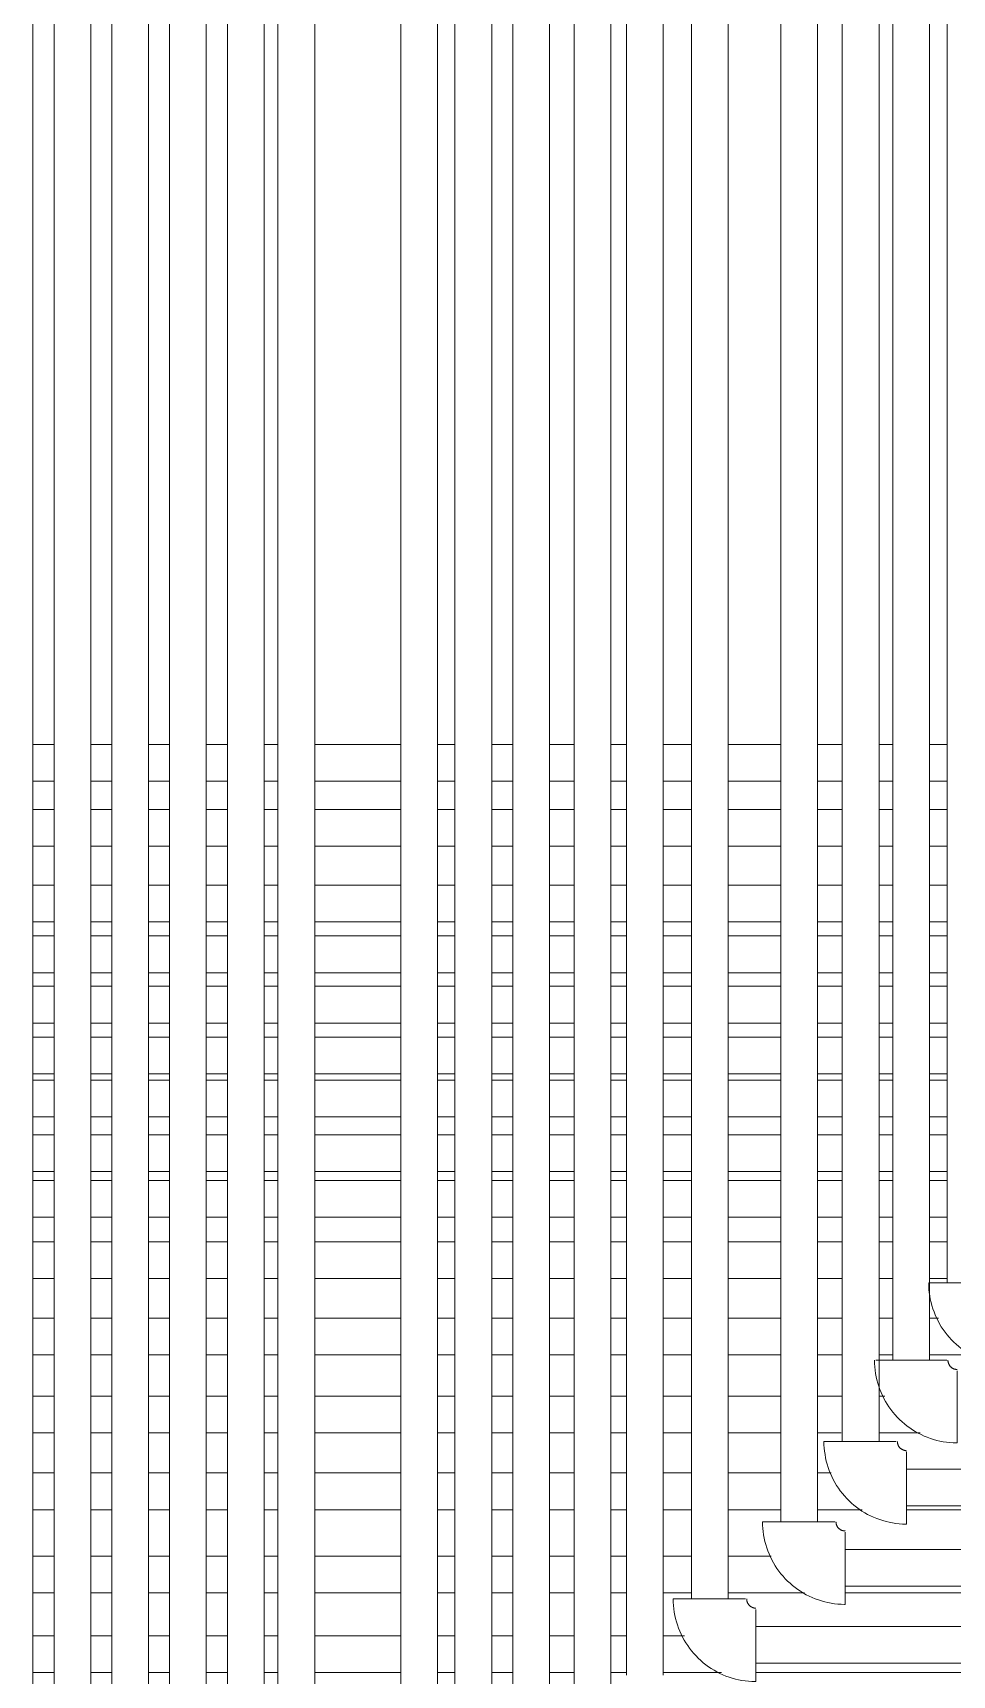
# Model space of a CAD drawing. Header units: millimetres. Extents: x 61345 to 69644, y 9491 to 29385.
# Drawn here: x 65798.4 to 65830.2, y 26790.9 to 26847.8 of the extents above; entities that cross this region are included whole.
import ezdxf

# ---------------------------------------------------------------- set-up
doc = ezdxf.new("R2010")
doc.units = ezdxf.units.MM
doc.layers.add('P-PIPE', color=30, linetype='Continuous', lineweight=18)

# ---------------------------------------------------------------- blocks, each defined once
blk = doc.blocks.new('Coude - Générique - Standard-V54-CVC TERASSE')
at = {"layer": 'P-PIPE'}
for p, q in [((-16234.77, 14122.32), (-16235.2, 14122.32)), ((-16210.21, 14122.32), (-16211.48, 14122.32)), ((-16206.58, 14093.7), (-16206.58, 14094.13))]:
    blk.add_line(p, q, dxfattribs=at)
for points in [[(-16235.2, 14122.32, 0), (-16235.18, 14121.17, 0), (-16235.11, 14120.03, 0), (-16234.99, 14118.89, 0), (-16234.83, 14117.76, 0), (-16234.63, 14116.63, 0), (-16234.38, 14115.51, 0), (-16234.08, 14114.41, 0), (-16233.75, 14113.31, 0), (-16233.36, 14112.24, 0), (-16232.94, 14111.17, 0), (-16232.47, 14110.13, 0), (-16231.96, 14109.1, 0), (-16231.42, 14108.1, 0), (-16230.83, 14107.12, 0), (-16230.2, 14106.16, 0), (-16229.53, 14105.23, 0), (-16228.83, 14104.32, 0), (-16228.1, 14103.45, 0), (-16227.32, 14102.6, 0), (-16226.52, 14101.79, 0), (-16225.68, 14101.01, 0), (-16224.81, 14100.26, 0), (-16223.92, 14099.55, 0), (-16222.99, 14098.87, 0), (-16222.04, 14098.24, 0), (-16221.07, 14097.64, 0), (-16220.07, 14097.08, 0), (-16219.05, 14096.56, 0), (-16218.01, 14096.08, 0), (-16216.95, 14095.64, 0), (-16215.88, 14095.25, 0), (-16214.79, 14094.9, 0), (-16213.68, 14094.59, 0), (-16212.57, 14094.33, 0), (-16211.44, 14094.12, 0), (-16210.31, 14093.94, 0), (-16209.18, 14093.82, 0), (-16208.03, 14093.74, 0), (-16206.89, 14093.7, 0), (-16206.58, 14093.7, 0)], [(-16235.2, 14122.32, 0), (-16234.77, 14122.32, 0), (-16233.5, 14122.32, 0), (-16231.48, 14122.32, 0), (-16228.84, 14122.32, 0), (-16225.78, 14122.32, 0), (-16222.49, 14122.32, 0), (-16219.2, 14122.32, 0), (-16216.13, 14122.32, 0), (-16213.5, 14122.32, 0), (-16211.48, 14122.32, 0), (-16210.21, 14122.32, 0)], [(-16206.58, 14119.12, 0), (-16206.71, 14119.12, 0), (-16206.84, 14119.13, 0), (-16206.96, 14119.14, 0), (-16207.09, 14119.16, 0), (-16207.22, 14119.18, 0), (-16207.34, 14119.21, 0), (-16207.46, 14119.24, 0), (-16207.59, 14119.28, 0), (-16207.71, 14119.32, 0), (-16207.83, 14119.37, 0), (-16207.94, 14119.42, 0), (-16208.06, 14119.48, 0), (-16208.17, 14119.54, 0), (-16208.28, 14119.61, 0), (-16208.39, 14119.68, 0), (-16208.49, 14119.75, 0), (-16208.59, 14119.83, 0), (-16208.69, 14119.91, 0), (-16208.79, 14120, 0), (-16208.88, 14120.09, 0), (-16208.96, 14120.18, 0), (-16209.05, 14120.28, 0), (-16209.13, 14120.38, 0), (-16209.2, 14120.48, 0), (-16209.27, 14120.59, 0), (-16209.34, 14120.7, 0), (-16209.4, 14120.81, 0), (-16209.46, 14120.92, 0), (-16209.51, 14121.04, 0), (-16209.56, 14121.16, 0), (-16209.61, 14121.28, 0), (-16209.65, 14121.4, 0), (-16209.68, 14121.52, 0), (-16209.71, 14121.65, 0), (-16209.73, 14121.77, 0), (-16209.75, 14121.9, 0), (-16209.77, 14122.03, 0), (-16209.78, 14122.15, 0), (-16209.78, 14122.28, 0), (-16209.78, 14122.32, 0)], [(-16206.58, 14118.68, 0), (-16206.58, 14117.41, 0), (-16206.58, 14115.39, 0), (-16206.58, 14112.76, 0), (-16206.58, 14109.7, 0), (-16206.58, 14106.41, 0), (-16206.58, 14103.12, 0), (-16206.58, 14100.05, 0), (-16206.58, 14097.42, 0), (-16206.58, 14095.4, 0), (-16206.58, 14094.13, 0), (-16206.58, 14093.7, 0)]]:
    blk.add_polyline3d(points, dxfattribs=at)
blk = doc.blocks.new('Coude - Générique - Standard-V59-CVC TERASSE')
at = {"layer": 'P-PIPE'}
for p, q in [((-16203.86, 14149.04), (-16204.3, 14149.04)), ((-16179.31, 14149.04), (-16180.58, 14149.04)), ((-16175.68, 14120.42), (-16175.68, 14120.86))]:
    blk.add_line(p, q, dxfattribs=at)
for points in [[(-16204.3, 14149.04, 0), (-16204.28, 14147.9, 0), (-16204.21, 14146.76, 0), (-16204.09, 14145.62, 0), (-16203.93, 14144.48, 0), (-16203.73, 14143.36, 0), (-16203.48, 14142.24, 0), (-16203.18, 14141.13, 0), (-16202.85, 14140.04, 0), (-16202.46, 14138.96, 0), (-16202.04, 14137.9, 0), (-16201.57, 14136.85, 0), (-16201.06, 14135.83, 0), (-16200.52, 14134.82, 0), (-16199.93, 14133.84, 0), (-16199.3, 14132.88, 0), (-16198.63, 14131.95, 0), (-16197.93, 14131.05, 0), (-16197.2, 14130.17, 0), (-16196.42, 14129.33, 0), (-16195.62, 14128.51, 0), (-16194.78, 14127.73, 0), (-16193.91, 14126.99, 0), (-16193.02, 14126.27, 0), (-16192.09, 14125.6, 0), (-16191.14, 14124.96, 0), (-16190.17, 14124.36, 0), (-16189.17, 14123.8, 0), (-16188.15, 14123.28, 0), (-16187.11, 14122.81, 0), (-16186.05, 14122.37, 0), (-16184.98, 14121.98, 0), (-16183.89, 14121.63, 0), (-16182.78, 14121.32, 0), (-16181.67, 14121.06, 0), (-16180.54, 14120.84, 0), (-16179.41, 14120.67, 0), (-16178.27, 14120.54, 0), (-16177.13, 14120.46, 0), (-16175.99, 14120.43, 0), (-16175.68, 14120.42, 0)], [(-16204.3, 14149.04, 0), (-16203.86, 14149.04, 0), (-16202.6, 14149.04, 0), (-16200.58, 14149.04, 0), (-16197.94, 14149.04, 0), (-16194.88, 14149.04, 0), (-16191.59, 14149.04, 0), (-16188.3, 14149.04, 0), (-16185.23, 14149.04, 0), (-16182.6, 14149.04, 0), (-16180.58, 14149.04, 0), (-16179.31, 14149.04, 0)], [(-16175.68, 14145.84, 0), (-16175.81, 14145.85, 0), (-16175.94, 14145.85, 0), (-16176.06, 14145.87, 0), (-16176.19, 14145.88, 0), (-16176.32, 14145.91, 0), (-16176.44, 14145.93, 0), (-16176.56, 14145.97, 0), (-16176.69, 14146.01, 0), (-16176.81, 14146.05, 0), (-16176.93, 14146.1, 0), (-16177.04, 14146.15, 0), (-16177.16, 14146.2, 0), (-16177.27, 14146.27, 0), (-16177.38, 14146.33, 0), (-16177.49, 14146.4, 0), (-16177.59, 14146.48, 0), (-16177.69, 14146.55, 0), (-16177.79, 14146.64, 0), (-16177.88, 14146.72, 0), (-16177.98, 14146.81, 0), (-16178.06, 14146.91, 0), (-16178.15, 14147, 0), (-16178.23, 14147.1, 0), (-16178.3, 14147.21, 0), (-16178.37, 14147.31, 0), (-16178.44, 14147.42, 0), (-16178.5, 14147.53, 0), (-16178.56, 14147.65, 0), (-16178.61, 14147.76, 0), (-16178.66, 14147.88, 0), (-16178.71, 14148, 0), (-16178.75, 14148.13, 0), (-16178.78, 14148.25, 0), (-16178.81, 14148.37, 0), (-16178.83, 14148.5, 0), (-16178.85, 14148.63, 0), (-16178.87, 14148.75, 0), (-16178.88, 14148.88, 0), (-16178.88, 14149.01, 0), (-16178.88, 14149.04, 0)], [(-16175.68, 14145.41, 0), (-16175.68, 14144.14, 0), (-16175.68, 14142.12, 0), (-16175.68, 14139.49, 0), (-16175.68, 14136.42, 0), (-16175.68, 14133.13, 0), (-16175.68, 14129.84, 0), (-16175.68, 14126.78, 0), (-16175.68, 14124.15, 0), (-16175.68, 14122.13, 0), (-16175.68, 14120.86, 0), (-16175.68, 14120.42, 0)]]:
    blk.add_polyline3d(points, dxfattribs=at)
blk = doc.blocks.new('Coude - Générique - Standard-V61-CVC TERASSE')
at = {"layer": 'P-PIPE'}
for p, q in [((-16182.61, 14176.85), (-16183.05, 14176.85)), ((-16158.06, 14176.85), (-16159.33, 14176.85)), ((-16154.43, 14148.23), (-16154.43, 14148.67))]:
    blk.add_line(p, q, dxfattribs=at)
for points in [[(-16183.05, 14176.85, 0), (-16183.03, 14175.71, 0), (-16182.96, 14174.57, 0), (-16182.84, 14173.43, 0), (-16182.68, 14172.29, 0), (-16182.48, 14171.17, 0), (-16182.23, 14170.05, 0), (-16181.93, 14168.94, 0), (-16181.6, 14167.85, 0), (-16181.21, 14166.77, 0), (-16180.79, 14165.71, 0), (-16180.32, 14164.66, 0), (-16179.81, 14163.64, 0), (-16179.27, 14162.63, 0), (-16178.68, 14161.65, 0), (-16178.05, 14160.69, 0), (-16177.38, 14159.76, 0), (-16176.68, 14158.86, 0), (-16175.95, 14157.98, 0), (-16175.17, 14157.14, 0), (-16174.37, 14156.32, 0), (-16173.53, 14155.54, 0), (-16172.66, 14154.8, 0), (-16171.77, 14154.08, 0), (-16170.84, 14153.41, 0), (-16169.89, 14152.77, 0), (-16168.92, 14152.17, 0), (-16167.92, 14151.61, 0), (-16166.9, 14151.09, 0), (-16165.86, 14150.62, 0), (-16164.8, 14150.18, 0), (-16163.73, 14149.79, 0), (-16162.64, 14149.44, 0), (-16161.53, 14149.13, 0), (-16160.42, 14148.87, 0), (-16159.29, 14148.65, 0), (-16158.16, 14148.48, 0), (-16157.02, 14148.35, 0), (-16155.88, 14148.27, 0), (-16154.74, 14148.24, 0), (-16154.43, 14148.23, 0)], [(-16183.05, 14176.85, 0), (-16182.61, 14176.85, 0), (-16181.35, 14176.85, 0), (-16179.33, 14176.85, 0), (-16176.69, 14176.85, 0), (-16173.63, 14176.85, 0), (-16170.34, 14176.85, 0), (-16167.05, 14176.85, 0), (-16163.98, 14176.85, 0), (-16161.35, 14176.85, 0), (-16159.33, 14176.85, 0), (-16158.06, 14176.85, 0)], [(-16154.43, 14173.65, 0), (-16154.56, 14173.66, 0), (-16154.69, 14173.66, 0), (-16154.81, 14173.68, 0), (-16154.94, 14173.69, 0), (-16155.07, 14173.72, 0), (-16155.19, 14173.74, 0), (-16155.31, 14173.78, 0), (-16155.44, 14173.82, 0), (-16155.56, 14173.86, 0), (-16155.68, 14173.91, 0), (-16155.79, 14173.96, 0), (-16155.91, 14174.01, 0), (-16156.02, 14174.08, 0), (-16156.13, 14174.14, 0), (-16156.24, 14174.21, 0), (-16156.34, 14174.29, 0), (-16156.44, 14174.36, 0), (-16156.54, 14174.45, 0), (-16156.63, 14174.53, 0), (-16156.73, 14174.62, 0), (-16156.81, 14174.72, 0), (-16156.9, 14174.81, 0), (-16156.98, 14174.91, 0), (-16157.05, 14175.02, 0), (-16157.12, 14175.12, 0), (-16157.19, 14175.23, 0), (-16157.25, 14175.34, 0), (-16157.31, 14175.46, 0), (-16157.36, 14175.57, 0), (-16157.41, 14175.69, 0), (-16157.46, 14175.81, 0), (-16157.5, 14175.94, 0), (-16157.53, 14176.06, 0), (-16157.56, 14176.18, 0), (-16157.58, 14176.31, 0), (-16157.6, 14176.44, 0), (-16157.62, 14176.56, 0), (-16157.63, 14176.69, 0), (-16157.63, 14176.82, 0), (-16157.63, 14176.85, 0)], [(-16154.43, 14173.22, 0), (-16154.43, 14171.95, 0), (-16154.43, 14169.93, 0), (-16154.43, 14167.3, 0), (-16154.43, 14164.23, 0), (-16154.43, 14160.94, 0), (-16154.43, 14157.65, 0), (-16154.43, 14154.59, 0), (-16154.43, 14151.96, 0), (-16154.43, 14149.94, 0), (-16154.43, 14148.67, 0), (-16154.43, 14148.23, 0)]]:
    blk.add_polyline3d(points, dxfattribs=at)
blk = doc.blocks.new('Coude - Générique - Standard-V63-CVC TERASSE')
at = {"layer": 'P-PIPE'}
for p, q in [((-16140.56, 14204.95), (-16141.83, 14204.95)), ((-16136.93, 14176.34), (-16136.93, 14176.77))]:
    blk.add_line(p, q, dxfattribs=at)
for points in [[(-16165.55, 14204.95, 0), (-16165.53, 14203.81, 0), (-16165.46, 14202.67, 0), (-16165.34, 14201.53, 0), (-16165.18, 14200.39, 0), (-16164.98, 14199.27, 0), (-16164.73, 14198.15, 0), (-16164.43, 14197.05, 0), (-16164.1, 14195.95, 0), (-16163.71, 14194.87, 0), (-16163.29, 14193.81, 0), (-16162.82, 14192.76, 0), (-16162.31, 14191.74, 0), (-16161.77, 14190.73, 0), (-16161.18, 14189.75, 0), (-16160.55, 14188.8, 0), (-16159.88, 14187.86, 0), (-16159.18, 14186.96, 0), (-16158.45, 14186.08, 0), (-16157.67, 14185.24, 0), (-16156.87, 14184.42, 0), (-16156.03, 14183.64, 0), (-16155.16, 14182.9, 0), (-16154.27, 14182.19, 0), (-16153.34, 14181.51, 0), (-16152.39, 14180.87, 0), (-16151.42, 14180.27, 0), (-16150.42, 14179.71, 0), (-16149.4, 14179.2, 0), (-16148.36, 14178.72, 0), (-16147.3, 14178.28, 0), (-16146.22, 14177.89, 0), (-16145.14, 14177.54, 0), (-16144.03, 14177.23, 0), (-16142.92, 14176.97, 0), (-16141.79, 14176.75, 0), (-16140.66, 14176.58, 0), (-16139.52, 14176.45, 0), (-16138.38, 14176.37, 0), (-16137.24, 14176.34, 0), (-16136.93, 14176.34, 0)], [(-16165.11, 14204.95, 0), (-16163.85, 14204.95, 0), (-16161.83, 14204.95, 0), (-16159.19, 14204.95, 0), (-16156.13, 14204.95, 0), (-16152.84, 14204.95, 0), (-16149.55, 14204.95, 0), (-16146.48, 14204.95, 0), (-16143.85, 14204.95, 0), (-16141.83, 14204.95, 0), (-16140.56, 14204.95, 0)], [(-16136.93, 14201.75, 0), (-16137.06, 14201.76, 0), (-16137.19, 14201.76, 0), (-16137.31, 14201.78, 0), (-16137.44, 14201.8, 0), (-16137.57, 14201.82, 0), (-16137.69, 14201.85, 0), (-16137.81, 14201.88, 0), (-16137.94, 14201.92, 0), (-16138.06, 14201.96, 0), (-16138.18, 14202.01, 0), (-16138.29, 14202.06, 0), (-16138.41, 14202.12, 0), (-16138.52, 14202.18, 0), (-16138.63, 14202.24, 0), (-16138.74, 14202.31, 0), (-16138.84, 14202.39, 0), (-16138.94, 14202.47, 0), (-16139.04, 14202.55, 0), (-16139.13, 14202.63, 0), (-16139.23, 14202.72, 0), (-16139.31, 14202.82, 0), (-16139.4, 14202.92, 0), (-16139.48, 14203.02, 0), (-16139.55, 14203.12, 0), (-16139.62, 14203.23, 0), (-16139.69, 14203.33, 0), (-16139.75, 14203.45, 0), (-16139.81, 14203.56, 0), (-16139.86, 14203.68, 0), (-16139.91, 14203.79, 0), (-16139.96, 14203.91, 0), (-16140, 14204.04, 0), (-16140.03, 14204.16, 0), (-16140.06, 14204.28, 0), (-16140.08, 14204.41, 0), (-16140.1, 14204.54, 0), (-16140.12, 14204.66, 0), (-16140.13, 14204.79, 0), (-16140.13, 14204.92, 0), (-16140.13, 14204.95, 0)], [(-16136.93, 14201.32, 0), (-16136.93, 14200.05, 0), (-16136.93, 14198.03, 0), (-16136.93, 14195.4, 0), (-16136.93, 14192.33, 0), (-16136.93, 14189.05, 0), (-16136.93, 14185.76, 0), (-16136.93, 14182.69, 0), (-16136.93, 14180.06, 0), (-16136.93, 14178.04, 0), (-16136.93, 14176.77, 0), (-16136.93, 14176.34, 0)]]:
    blk.add_polyline3d(points, dxfattribs=at)
blk = doc.blocks.new('Coude - Générique - Standard-V65-CVC TERASSE')
at = {"layer": 'P-PIPE'}
for p, q in [((-16121.81, 14231.8), (-16123.08, 14231.8)), ((-16118.18, 14203.18), (-16118.18, 14203.61))]:
    blk.add_line(p, q, dxfattribs=at)
for points in [[(-16146.8, 14231.8, 0), (-16146.78, 14230.65, 0), (-16146.71, 14229.51, 0), (-16146.59, 14228.37, 0), (-16146.43, 14227.24, 0), (-16146.23, 14226.11, 0), (-16145.98, 14224.99, 0), (-16145.68, 14223.89, 0), (-16145.35, 14222.79, 0), (-16144.96, 14221.71, 0), (-16144.54, 14220.65, 0), (-16144.07, 14219.61, 0), (-16143.56, 14218.58, 0), (-16143.02, 14217.58, 0), (-16142.43, 14216.59, 0), (-16141.8, 14215.64, 0), (-16141.13, 14214.71, 0), (-16140.43, 14213.8, 0), (-16139.7, 14212.93, 0), (-16138.92, 14212.08, 0), (-16138.12, 14211.27, 0), (-16137.28, 14210.49, 0), (-16136.41, 14209.74, 0), (-16135.52, 14209.03, 0), (-16134.59, 14208.35, 0), (-16133.64, 14207.71, 0), (-16132.67, 14207.12, 0), (-16131.67, 14206.56, 0), (-16130.65, 14206.04, 0), (-16129.61, 14205.56, 0), (-16128.55, 14205.12, 0), (-16127.47, 14204.73, 0), (-16126.39, 14204.38, 0), (-16125.28, 14204.07, 0), (-16124.17, 14203.81, 0), (-16123.04, 14203.59, 0), (-16121.91, 14203.42, 0), (-16120.77, 14203.3, 0), (-16119.63, 14203.21, 0), (-16118.49, 14203.18, 0), (-16118.18, 14203.18, 0)], [(-16146.8, 14231.8, 0), (-16146.36, 14231.8, 0), (-16145.1, 14231.8, 0), (-16143.08, 14231.8, 0), (-16140.44, 14231.8, 0), (-16137.38, 14231.8, 0), (-16134.09, 14231.8, 0), (-16130.8, 14231.8, 0), (-16127.73, 14231.8, 0), (-16125.1, 14231.8, 0), (-16123.08, 14231.8, 0), (-16121.81, 14231.8, 0)], [(-16118.18, 14228.6, 0), (-16118.31, 14228.6, 0), (-16118.44, 14228.61, 0), (-16118.56, 14228.62, 0), (-16118.69, 14228.64, 0), (-16118.82, 14228.66, 0), (-16118.94, 14228.69, 0), (-16119.06, 14228.72, 0), (-16119.19, 14228.76, 0), (-16119.31, 14228.8, 0), (-16119.43, 14228.85, 0), (-16119.54, 14228.9, 0), (-16119.66, 14228.96, 0), (-16119.77, 14229.02, 0), (-16119.88, 14229.08, 0), (-16119.99, 14229.15, 0), (-16120.09, 14229.23, 0), (-16120.19, 14229.31, 0), (-16120.29, 14229.39, 0), (-16120.38, 14229.48, 0), (-16120.48, 14229.57, 0), (-16120.56, 14229.66, 0), (-16120.65, 14229.76, 0), (-16120.73, 14229.86, 0), (-16120.8, 14229.96, 0), (-16120.87, 14230.07, 0), (-16120.94, 14230.18, 0), (-16121, 14230.29, 0), (-16121.06, 14230.4, 0), (-16121.11, 14230.52, 0), (-16121.16, 14230.64, 0), (-16121.21, 14230.76, 0), (-16121.25, 14230.88, 0), (-16121.28, 14231, 0), (-16121.31, 14231.13, 0), (-16121.33, 14231.25, 0), (-16121.35, 14231.38, 0), (-16121.37, 14231.51, 0), (-16121.38, 14231.63, 0), (-16121.38, 14231.76, 0), (-16121.38, 14231.8, 0)], [(-16118.18, 14228.16, 0), (-16118.18, 14226.89, 0), (-16118.18, 14224.87, 0), (-16118.18, 14222.24, 0), (-16118.18, 14219.18, 0), (-16118.18, 14215.89, 0), (-16118.18, 14212.6, 0), (-16118.18, 14209.53, 0), (-16118.18, 14206.9, 0), (-16118.18, 14204.88, 0), (-16118.18, 14203.61, 0), (-16118.18, 14203.18, 0)]]:
    blk.add_polyline3d(points, dxfattribs=at)

msp = doc.modelspace()

# ---------------------------------------------------------------- linework, layer by layer
at = {"layer": 'P-PIPE'}
for p, q in [((65829.987, 27243.033), (65829.987, 26804.49)), ((65828.112, 27240.908), (65828.112, 26801.806)), ((65829.382, 26801.806), (65829.382, 27240.908)), ((65826.362, 27239.033), (65826.362, 26798.996)), ((65827.632, 26798.996), (65827.632, 27239.033)), ((65824.237, 27237.033), (65824.237, 26796.215)), ((65825.507, 26796.215), (65825.507, 27237.033)), ((65821.147, 27231.561), (65821.147, 26793.543)), ((65822.417, 26793.543), (65822.417, 27231.561)), ((65818.897, 27229.936), (65818.897, 26790.905)), ((65820.167, 26790.905), (65820.167, 27229.936)), ((65817.083, 27227.686), (65817.083, 26788.202)), ((65818.353, 26788.202), (65818.353, 27227.686)), ((65814.958, 27225.936), (65814.958, 26785.82)), ((65816.228, 26785.82), (65816.228, 27225.936)), ((65812.958, 27223.686), (65812.958, 26783.11)), ((65814.228, 26783.11), (65814.228, 27223.686)), ((65811.083, 27220.686), (65811.083, 26780.368)), ((65812.353, 26780.368), (65812.353, 27220.686)), ((65805.083, 27215.843), (65805.083, 26775.024)), ((65806.353, 26775.024), (65806.353, 27215.843)), ((65803.083, 27214.178), (65803.083, 26772.36)), ((65804.353, 26772.36), (65804.353, 27214.178)), ((65801.083, 27212.553), (65801.083, 26769.735)), ((65802.353, 26769.735), (65802.353, 27212.553)), ((65799.083, 27211.041), (65799.083, 26766.98)), ((65800.353, 26766.98), (65800.353, 27211.041)), ((65798.353, 26764.012), (65798.353, 27209.33)), ((65799.086, 26823.129), (65798.35, 26823.129)), ((65801.086, 26823.129), (65800.351, 26823.129)), ((65803.086, 26823.129), (65802.351, 26823.129)), ((65805.086, 26823.129), (65804.351, 26823.129)), ((65806.836, 26823.129), (65806.351, 26823.129)), ((65811.085, 26823.129), (65808.101, 26823.129)), ((65812.96, 26823.129), (65812.351, 26823.129)), ((65814.96, 26823.129), (65814.226, 26823.129)), ((65817.085, 26823.129), (65816.226, 26823.129)), ((65818.899, 26823.129), (65818.352, 26823.129)), ((65821.149, 26823.129), (65820.166, 26823.129)), ((65824.237, 26823.129), (65822.416, 26823.129)), ((65826.362, 26823.129), (65825.507, 26823.129)), ((65828.112, 26823.129), (65827.632, 26823.129)), ((65829.987, 26823.129), (65829.382, 26823.129)), ((65798.351, 26821.859), (65799.086, 26821.859)), ((65800.351, 26821.859), (65801.086, 26821.859)), ((65802.351, 26821.859), (65803.086, 26821.859)), ((65804.351, 26821.859), (65805.086, 26821.859)), ((65806.351, 26821.859), (65806.835, 26821.859)), ((65808.101, 26821.859), (65811.085, 26821.859)), ((65812.351, 26821.859), (65812.96, 26821.859)), ((65814.226, 26821.859), (65814.96, 26821.859)), ((65816.227, 26821.859), (65817.085, 26821.859)), ((65818.352, 26821.859), (65818.899, 26821.859)), ((65820.166, 26821.859), (65821.149, 26821.859)), ((65822.416, 26821.859), (65824.237, 26821.859)), ((65825.507, 26821.859), (65826.362, 26821.859)), ((65827.632, 26821.859), (65828.112, 26821.859)), ((65829.382, 26821.859), (65829.987, 26821.859)), ((65799.086, 26820.871), (65798.351, 26820.871)), ((65801.086, 26820.871), (65800.351, 26820.871)), ((65803.086, 26820.871), (65802.351, 26820.871)), ((65805.086, 26820.871), (65804.351, 26820.871)), ((65806.835, 26820.871), (65806.351, 26820.871)), ((65811.085, 26820.871), (65808.101, 26820.871)), ((65812.96, 26820.871), (65812.351, 26820.871)), ((65814.96, 26820.871), (65814.226, 26820.871)), ((65817.085, 26820.871), (65816.227, 26820.871)), ((65818.899, 26820.871), (65818.352, 26820.871)), ((65821.149, 26820.871), (65820.166, 26820.871)), ((65824.237, 26820.871), (65822.416, 26820.871)), ((65826.362, 26820.871), (65825.507, 26820.871)), ((65828.112, 26820.871), (65827.632, 26820.871)), ((65829.987, 26820.871), (65829.382, 26820.871)), ((65798.351, 26819.601), (65799.086, 26819.601)), ((65800.351, 26819.601), (65801.086, 26819.601)), ((65802.351, 26819.601), (65803.086, 26819.601)), ((65804.351, 26819.601), (65805.086, 26819.601)), ((65806.351, 26819.601), (65806.835, 26819.601)), ((65808.101, 26819.601), (65811.085, 26819.601)), ((65812.351, 26819.601), (65812.96, 26819.601)), ((65814.227, 26819.601), (65814.96, 26819.601)), ((65816.227, 26819.601), (65817.085, 26819.601)), ((65818.352, 26819.601), (65818.899, 26819.601)), ((65820.166, 26819.601), (65821.148, 26819.601)), ((65822.416, 26819.601), (65824.237, 26819.601)), ((65825.507, 26819.601), (65826.362, 26819.601)), ((65827.632, 26819.601), (65828.112, 26819.601)), ((65829.382, 26819.601), (65829.987, 26819.601)), ((65799.086, 26818.254), (65798.351, 26818.254)), ((65801.086, 26818.254), (65800.351, 26818.254)), ((65803.086, 26818.254), (65802.351, 26818.254)), ((65805.085, 26818.254), (65804.351, 26818.254)), ((65806.835, 26818.254), (65806.351, 26818.254)), ((65811.085, 26818.254), (65808.101, 26818.254)), ((65812.96, 26818.254), (65812.351, 26818.254)), ((65814.96, 26818.254), (65814.227, 26818.254)), ((65817.085, 26818.254), (65816.227, 26818.254)), ((65818.899, 26818.254), (65818.352, 26818.254)), ((65821.148, 26818.254), (65820.166, 26818.254)), ((65824.237, 26818.254), (65822.416, 26818.254)), ((65826.362, 26818.254), (65825.507, 26818.254)), ((65828.112, 26818.254), (65827.632, 26818.254)), ((65829.987, 26818.254), (65829.382, 26818.254)), ((65798.351, 26816.984), (65799.086, 26816.984)), ((65800.351, 26816.984), (65801.086, 26816.984)), ((65802.351, 26816.984), (65803.086, 26816.984)), ((65804.351, 26816.984), (65805.085, 26816.984)), ((65806.351, 26816.984), (65806.835, 26816.984)), ((65808.101, 26816.984), (65811.085, 26816.984)), ((65812.352, 26816.984), (65812.96, 26816.984)), ((65814.227, 26816.984), (65814.96, 26816.984)), ((65816.227, 26816.984), (65817.085, 26816.984)), ((65818.352, 26816.984), (65818.898, 26816.984)), ((65820.166, 26816.984), (65821.148, 26816.984)), ((65822.416, 26816.984), (65824.237, 26816.984)), ((65825.507, 26816.984), (65826.362, 26816.984)), ((65827.632, 26816.984), (65828.112, 26816.984)), ((65829.382, 26816.984), (65829.987, 26816.984)), ((65799.086, 26816.496), (65798.351, 26816.496)), ((65801.086, 26816.496), (65800.351, 26816.496)), ((65803.085, 26816.496), (65802.351, 26816.496)), ((65805.085, 26816.496), (65804.351, 26816.496)), ((65806.835, 26816.496), (65806.351, 26816.496)), ((65811.085, 26816.496), (65808.101, 26816.496)), ((65812.96, 26816.496), (65812.352, 26816.496)), ((65814.96, 26816.496), (65814.227, 26816.496)), ((65817.085, 26816.496), (65816.227, 26816.496)), ((65818.898, 26816.496), (65818.352, 26816.496)), ((65821.148, 26816.496), (65820.166, 26816.496)), ((65824.237, 26816.496), (65822.416, 26816.496)), ((65826.362, 26816.496), (65825.507, 26816.496)), ((65828.112, 26816.496), (65827.632, 26816.496)), ((65829.987, 26816.496), (65829.382, 26816.496)), ((65798.351, 26815.226), (65799.086, 26815.226)), ((65800.351, 26815.226), (65801.086, 26815.226)), ((65802.351, 26815.226), (65803.085, 26815.226)), ((65804.351, 26815.226), (65805.085, 26815.226)), ((65806.351, 26815.226), (65806.835, 26815.226)), ((65808.101, 26815.226), (65811.085, 26815.226)), ((65812.352, 26815.226), (65812.96, 26815.226)), ((65814.227, 26815.226), (65814.96, 26815.226)), ((65816.227, 26815.226), (65817.085, 26815.226)), ((65818.352, 26815.226), (65818.898, 26815.226)), ((65820.166, 26815.226), (65821.148, 26815.226)), ((65822.416, 26815.226), (65824.237, 26815.226)), ((65825.507, 26815.226), (65826.362, 26815.226)), ((65827.632, 26815.226), (65828.112, 26815.226)), ((65829.382, 26815.226), (65829.987, 26815.226)), ((65799.086, 26814.753), (65798.351, 26814.753)), ((65801.086, 26814.753), (65800.351, 26814.753)), ((65803.085, 26814.753), (65802.351, 26814.753)), ((65805.085, 26814.753), (65804.351, 26814.753)), ((65806.835, 26814.753), (65806.351, 26814.753)), ((65811.085, 26814.753), (65808.101, 26814.753)), ((65812.96, 26814.753), (65812.352, 26814.753)), ((65814.96, 26814.753), (65814.227, 26814.753)), ((65817.085, 26814.753), (65816.227, 26814.753)), ((65818.898, 26814.753), (65818.352, 26814.753)), ((65821.148, 26814.753), (65820.166, 26814.753)), ((65824.237, 26814.753), (65822.416, 26814.753)), ((65826.362, 26814.753), (65825.507, 26814.753)), ((65828.112, 26814.753), (65827.632, 26814.753)), ((65829.987, 26814.753), (65829.382, 26814.753)), ((65798.351, 26813.483), (65799.086, 26813.483)), ((65800.351, 26813.483), (65801.085, 26813.483)), ((65802.351, 26813.483), (65803.085, 26813.483)), ((65804.351, 26813.483), (65805.085, 26813.483)), ((65806.351, 26813.483), (65806.835, 26813.483)), ((65808.102, 26813.483), (65811.085, 26813.483)), ((65812.352, 26813.483), (65812.96, 26813.483)), ((65814.227, 26813.483), (65814.96, 26813.483)), ((65816.227, 26813.483), (65817.085, 26813.483)), ((65818.352, 26813.483), (65818.898, 26813.483)), ((65820.166, 26813.483), (65821.148, 26813.483)), ((65822.416, 26813.483), (65824.237, 26813.483)), ((65825.507, 26813.483), (65826.362, 26813.483)), ((65827.632, 26813.483), (65828.112, 26813.483)), ((65829.382, 26813.483), (65829.987, 26813.483)), ((65799.086, 26812.996), (65798.351, 26812.996)), ((65801.085, 26812.996), (65800.351, 26812.996)), ((65803.085, 26812.996), (65802.351, 26812.996)), ((65805.085, 26812.996), (65804.351, 26812.996)), ((65806.835, 26812.996), (65806.351, 26812.996)), ((65811.085, 26812.996), (65808.102, 26812.996)), ((65812.96, 26812.996), (65812.352, 26812.996)), ((65814.96, 26812.996), (65814.227, 26812.996)), ((65817.085, 26812.996), (65816.227, 26812.996)), ((65818.898, 26812.996), (65818.352, 26812.996)), ((65821.148, 26812.996), (65820.166, 26812.996)), ((65824.237, 26812.996), (65822.416, 26812.996)), ((65826.362, 26812.996), (65825.507, 26812.996)), ((65828.112, 26812.996), (65827.632, 26812.996)), ((65829.987, 26812.996), (65829.382, 26812.996)), ((65798.351, 26811.726), (65799.086, 26811.726)), ((65799.085, 26811.501), (65798.351, 26811.501)), ((65800.351, 26811.726), (65801.085, 26811.726)), ((65801.085, 26811.501), (65800.351, 26811.501)), ((65802.351, 26811.726), (65803.085, 26811.726)), ((65803.085, 26811.501), (65802.351, 26811.501)), ((65804.351, 26811.726), (65805.085, 26811.726)), ((65805.085, 26811.501), (65804.351, 26811.501)), ((65806.352, 26811.726), (65806.835, 26811.726)), ((65806.835, 26811.501), (65806.352, 26811.501)), ((65808.102, 26811.726), (65811.085, 26811.726)), ((65811.085, 26811.501), (65808.102, 26811.501)), ((65812.352, 26811.726), (65812.96, 26811.726)), ((65812.96, 26811.501), (65812.352, 26811.501)), ((65814.227, 26811.726), (65814.96, 26811.726)), ((65814.96, 26811.501), (65814.227, 26811.501)), ((65816.227, 26811.726), (65817.084, 26811.726)), ((65817.084, 26811.501), (65816.227, 26811.501)), ((65818.352, 26811.726), (65818.898, 26811.726)), ((65818.898, 26811.501), (65818.352, 26811.501)), ((65820.166, 26811.726), (65821.148, 26811.726)), ((65821.148, 26811.501), (65820.166, 26811.501)), ((65822.416, 26811.726), (65824.237, 26811.726)), ((65824.237, 26811.501), (65822.416, 26811.501)), ((65825.507, 26811.726), (65826.362, 26811.726)), ((65826.362, 26811.501), (65825.507, 26811.501)), ((65827.632, 26811.726), (65828.112, 26811.726)), ((65828.112, 26811.501), (65827.632, 26811.501)), ((65829.382, 26811.726), (65829.987, 26811.726)), ((65829.987, 26811.501), (65829.382, 26811.501)), ((65798.351, 26810.231), (65799.085, 26810.231)), ((65800.351, 26810.231), (65801.085, 26810.231)), ((65802.351, 26810.231), (65803.085, 26810.231)), ((65804.351, 26810.231), (65805.085, 26810.231)), ((65806.352, 26810.231), (65806.835, 26810.231)), ((65808.102, 26810.231), (65811.085, 26810.231)), ((65812.352, 26810.231), (65812.96, 26810.231)), ((65814.227, 26810.231), (65814.96, 26810.231)), ((65816.227, 26810.231), (65817.084, 26810.231)), ((65818.352, 26810.231), (65818.898, 26810.231)), ((65820.166, 26810.231), (65821.148, 26810.231)), ((65822.416, 26810.231), (65824.237, 26810.231)), ((65825.507, 26810.231), (65826.362, 26810.231)), ((65827.632, 26810.231), (65828.112, 26810.231)), ((65829.382, 26810.231), (65829.987, 26810.231)), ((65799.085, 26809.614), (65798.351, 26809.614)), ((65801.085, 26809.614), (65800.351, 26809.614)), ((65803.085, 26809.614), (65802.351, 26809.614)), ((65805.085, 26809.614), (65804.351, 26809.614)), ((65806.835, 26809.614), (65806.352, 26809.614)), ((65811.085, 26809.614), (65808.102, 26809.614)), ((65812.96, 26809.614), (65812.352, 26809.614)), ((65814.959, 26809.614), (65814.227, 26809.614)), ((65817.084, 26809.614), (65816.227, 26809.614)), ((65818.898, 26809.614), (65818.352, 26809.614)), ((65821.148, 26809.614), (65820.166, 26809.614)), ((65824.237, 26809.614), (65822.416, 26809.614)), ((65826.362, 26809.614), (65825.507, 26809.614)), ((65828.112, 26809.614), (65827.632, 26809.614)), ((65829.987, 26809.614), (65829.382, 26809.614)), ((65798.351, 26808.344), (65799.085, 26808.344)), ((65800.351, 26808.344), (65801.085, 26808.344)), ((65802.351, 26808.344), (65803.085, 26808.344)), ((65804.352, 26808.344), (65805.085, 26808.344)), ((65806.352, 26808.344), (65806.835, 26808.344)), ((65808.102, 26808.344), (65811.085, 26808.344)), ((65812.352, 26808.344), (65812.96, 26808.344)), ((65814.227, 26808.344), (65814.959, 26808.344)), ((65816.227, 26808.344), (65817.084, 26808.344)), ((65818.352, 26808.344), (65818.898, 26808.344)), ((65820.166, 26808.344), (65821.148, 26808.344)), ((65822.416, 26808.344), (65824.237, 26808.344)), ((65825.507, 26808.344), (65826.362, 26808.344)), ((65827.632, 26808.344), (65828.112, 26808.344)), ((65829.382, 26808.344), (65829.987, 26808.344)), ((65799.085, 26808.029), (65798.351, 26808.029)), ((65801.085, 26808.029), (65800.351, 26808.029)), ((65803.085, 26808.029), (65802.351, 26808.029)), ((65805.085, 26808.029), (65804.352, 26808.029)), ((65806.835, 26808.029), (65806.352, 26808.029)), ((65811.085, 26808.029), (65808.102, 26808.029)), ((65812.96, 26808.029), (65812.352, 26808.029)), ((65814.959, 26808.029), (65814.227, 26808.029)), ((65817.084, 26808.029), (65816.227, 26808.029)), ((65818.898, 26808.029), (65818.352, 26808.029)), ((65821.148, 26808.029), (65820.166, 26808.029)), ((65824.237, 26808.029), (65822.416, 26808.029)), ((65826.362, 26808.029), (65825.507, 26808.029)), ((65828.112, 26808.029), (65827.632, 26808.029)), ((65829.987, 26808.029), (65829.382, 26808.029)), ((65798.351, 26806.759), (65799.085, 26806.759)), ((65800.351, 26806.759), (65801.085, 26806.759)), ((65802.352, 26806.759), (65803.085, 26806.759)), ((65804.352, 26806.759), (65805.085, 26806.759)), ((65806.352, 26806.759), (65806.835, 26806.759)), ((65808.102, 26806.759), (65811.085, 26806.759)), ((65812.352, 26806.759), (65812.959, 26806.759)), ((65814.227, 26806.759), (65814.959, 26806.759)), ((65816.227, 26806.759), (65817.084, 26806.759)), ((65818.352, 26806.759), (65818.898, 26806.759)), ((65820.166, 26806.759), (65821.148, 26806.759)), ((65822.417, 26806.759), (65824.237, 26806.759)), ((65825.507, 26806.759), (65826.362, 26806.759)), ((65827.632, 26806.759), (65828.112, 26806.759)), ((65829.382, 26806.759), (65829.987, 26806.759)), ((65799.085, 26805.912), (65798.351, 26805.912)), ((65801.085, 26805.912), (65800.351, 26805.912)), ((65803.085, 26805.912), (65802.352, 26805.912)), ((65805.085, 26805.912), (65804.352, 26805.912)), ((65806.835, 26805.912), (65806.352, 26805.912)), ((65811.085, 26805.912), (65808.102, 26805.912)), ((65812.959, 26805.912), (65812.352, 26805.912)), ((65814.959, 26805.912), (65814.227, 26805.912)), ((65817.084, 26805.912), (65816.227, 26805.912)), ((65818.898, 26805.912), (65818.352, 26805.912)), ((65821.148, 26805.912), (65820.166, 26805.912)), ((65824.237, 26805.912), (65822.417, 26805.912)), ((65826.362, 26805.912), (65825.507, 26805.912)), ((65828.112, 26805.912), (65827.632, 26805.912)), ((65829.987, 26805.912), (65829.382, 26805.912)), ((65798.351, 26804.642), (65799.085, 26804.642)), ((65800.351, 26804.642), (65801.085, 26804.642)), ((65802.352, 26804.642), (65803.085, 26804.642)), ((65804.352, 26804.642), (65805.085, 26804.642)), ((65806.352, 26804.642), (65806.835, 26804.642)), ((65808.102, 26804.642), (65811.085, 26804.642)), ((65812.352, 26804.642), (65812.959, 26804.642)), ((65814.227, 26804.642), (65814.959, 26804.642)), ((65816.227, 26804.642), (65817.084, 26804.642)), ((65818.353, 26804.642), (65818.898, 26804.642)), ((65820.166, 26804.642), (65821.148, 26804.642)), ((65822.417, 26804.642), (65824.237, 26804.642)), ((65825.507, 26804.642), (65826.362, 26804.642)), ((65827.632, 26804.642), (65828.112, 26804.642)), ((65829.382, 26804.642), (65829.987, 26804.642)), ((65799.085, 26803.268), (65798.351, 26803.268)), ((65801.085, 26803.268), (65800.352, 26803.268)), ((65803.085, 26803.268), (65802.352, 26803.268)), ((65805.085, 26803.268), (65804.352, 26803.268)), ((65806.835, 26803.268), (65806.352, 26803.268)), ((65811.084, 26803.268), (65808.102, 26803.268)), ((65812.959, 26803.268), (65812.352, 26803.268)), ((65814.959, 26803.268), (65814.227, 26803.268)), ((65817.084, 26803.268), (65816.227, 26803.268)), ((65818.898, 26803.268), (65818.353, 26803.268)), ((65821.148, 26803.268), (65820.167, 26803.268)), ((65824.237, 26803.268), (65822.417, 26803.268)), ((65826.362, 26803.268), (65825.507, 26803.268)), ((65828.112, 26803.268), (65827.632, 26803.268)), ((65829.69, 26803.268), (65829.382, 26803.268)), ((65798.351, 26801.998), (65799.085, 26801.998)), ((65800.352, 26801.998), (65801.085, 26801.998)), ((65802.352, 26801.998), (65803.085, 26801.998)), ((65804.352, 26801.998), (65805.085, 26801.998)), ((65806.352, 26801.998), (65806.835, 26801.998)), ((65808.102, 26801.998), (65811.084, 26801.998)), ((65812.352, 26801.998), (65812.959, 26801.998)), ((65814.227, 26801.998), (65814.959, 26801.998)), ((65816.228, 26801.998), (65817.084, 26801.998)), ((65818.353, 26801.998), (65818.898, 26801.998)), ((65820.167, 26801.998), (65821.148, 26801.998)), ((65822.417, 26801.998), (65824.237, 26801.998)), ((65825.507, 26801.998), (65826.362, 26801.998)), ((65827.632, 26801.998), (65828.112, 26801.998)), ((65829.382, 26801.998), (65830.894, 26801.998)), ((65799.085, 26800.569), (65798.352, 26800.569)), ((65801.085, 26800.569), (65800.352, 26800.569)), ((65803.085, 26800.569), (65802.352, 26800.569)), ((65805.085, 26800.569), (65804.352, 26800.569)), ((65806.834, 26800.569), (65806.352, 26800.569)), ((65811.084, 26800.569), (65808.102, 26800.569)), ((65812.959, 26800.569), (65812.352, 26800.569)), ((65814.959, 26800.569), (65814.227, 26800.569)), ((65817.084, 26800.569), (65816.228, 26800.569)), ((65818.898, 26800.569), (65818.353, 26800.569)), ((65821.148, 26800.569), (65820.167, 26800.569)), ((65824.237, 26800.569), (65822.417, 26800.569)), ((65826.362, 26800.569), (65825.507, 26800.569)), ((65827.831, 26800.569), (65827.632, 26800.569)), ((65798.352, 26799.299), (65799.085, 26799.299)), ((65800.352, 26799.299), (65801.085, 26799.299)), ((65802.352, 26799.299), (65803.085, 26799.299)), ((65804.352, 26799.299), (65805.085, 26799.299)), ((65806.352, 26799.299), (65806.834, 26799.299)), ((65808.102, 26799.299), (65811.084, 26799.299)), ((65812.352, 26799.299), (65812.959, 26799.299)), ((65814.228, 26799.299), (65814.959, 26799.299)), ((65816.228, 26799.299), (65817.084, 26799.299)), ((65818.353, 26799.299), (65818.898, 26799.299)), ((65820.167, 26799.299), (65821.147, 26799.299)), ((65822.417, 26799.299), (65824.237, 26799.299)), ((65825.507, 26799.299), (65826.321, 26799.299)), ((65827.632, 26799.299), (65829.057, 26799.299)), ((65799.085, 26797.904), (65798.352, 26797.904)), ((65801.085, 26797.904), (65800.352, 26797.904)), ((65803.085, 26797.904), (65802.352, 26797.904)), ((65805.084, 26797.904), (65804.352, 26797.904)), ((65806.834, 26797.904), (65806.352, 26797.904)), ((65811.084, 26797.904), (65808.102, 26797.904)), ((65812.959, 26797.904), (65812.352, 26797.904)), ((65814.959, 26797.904), (65814.228, 26797.904)), ((65817.084, 26797.904), (65816.228, 26797.904)), ((65818.898, 26797.904), (65818.353, 26797.904)), ((65821.147, 26797.904), (65820.167, 26797.904)), ((65824.237, 26797.904), (65822.417, 26797.904)), ((65825.98, 26797.904), (65825.507, 26797.904)), ((65967.502, 26798.04), (65828.588, 26798.04)), ((65828.588, 26796.77), (65967.502, 26796.77)), ((65798.352, 26796.634), (65799.085, 26796.634)), ((65800.352, 26796.634), (65801.085, 26796.634)), ((65802.352, 26796.634), (65803.085, 26796.634)), ((65804.352, 26796.634), (65805.084, 26796.634)), ((65806.352, 26796.634), (65806.834, 26796.634)), ((65808.102, 26796.634), (65811.084, 26796.634)), ((65812.353, 26796.634), (65812.959, 26796.634)), ((65814.228, 26796.634), (65814.959, 26796.634)), ((65816.228, 26796.634), (65817.084, 26796.634)), ((65818.353, 26796.634), (65818.897, 26796.634)), ((65820.167, 26796.634), (65821.147, 26796.634)), ((65822.417, 26796.634), (65824.237, 26796.634)), ((65825.507, 26796.634), (65827.044, 26796.634)), ((65828.588, 26796.634), (65965.002, 26796.634)), ((65799.085, 26795.029), (65798.352, 26795.029)), ((65801.085, 26795.029), (65800.352, 26795.029)), ((65803.084, 26795.029), (65802.352, 26795.029)), ((65805.084, 26795.029), (65804.352, 26795.029)), ((65806.834, 26795.029), (65806.352, 26795.029)), ((65811.084, 26795.029), (65808.102, 26795.029)), ((65812.959, 26795.029), (65812.353, 26795.029)), ((65814.959, 26795.029), (65814.228, 26795.029)), ((65817.084, 26795.029), (65816.228, 26795.029)), ((65818.897, 26795.029), (65818.353, 26795.029)), ((65821.147, 26795.029), (65820.167, 26795.029)), ((65823.903, 26795.029), (65822.417, 26795.029)), ((65967.501, 26795.259), (65826.463, 26795.259)), ((65826.463, 26793.989), (65967.501, 26793.989)), ((65798.352, 26793.759), (65799.085, 26793.759)), ((65800.352, 26793.759), (65801.084, 26793.759)), ((65802.352, 26793.759), (65803.084, 26793.759)), ((65804.352, 26793.759), (65805.084, 26793.759)), ((65806.352, 26793.759), (65806.834, 26793.759)), ((65808.103, 26793.759), (65811.084, 26793.759)), ((65812.353, 26793.759), (65812.959, 26793.759)), ((65814.228, 26793.759), (65814.959, 26793.759)), ((65816.228, 26793.759), (65817.084, 26793.759)), ((65818.353, 26793.759), (65818.897, 26793.759)), ((65820.167, 26793.759), (65821.147, 26793.759)), ((65822.417, 26793.759), (65825.057, 26793.759)), ((65826.463, 26793.759), (65965.127, 26793.759)), ((65799.085, 26792.267), (65798.352, 26792.267)), ((65801.084, 26792.267), (65800.352, 26792.267)), ((65803.084, 26792.267), (65802.352, 26792.267)), ((65805.084, 26792.267), (65804.352, 26792.267)), ((65806.834, 26792.267), (65806.352, 26792.267)), ((65811.084, 26792.267), (65808.103, 26792.267)), ((65812.959, 26792.267), (65812.353, 26792.267)), ((65814.959, 26792.267), (65814.228, 26792.267)), ((65817.084, 26792.267), (65816.228, 26792.267)), ((65818.897, 26792.267), (65818.353, 26792.267)), ((65820.904, 26792.267), (65820.167, 26792.267)), ((65967.501, 26792.587), (65823.373, 26792.587)), ((65798.352, 26790.997), (65799.084, 26790.997)), ((65800.352, 26790.997), (65801.084, 26790.997)), ((65802.352, 26790.997), (65803.084, 26790.997)), ((65804.352, 26790.997), (65805.084, 26790.997)), ((65806.353, 26790.997), (65806.834, 26790.997)), ((65808.103, 26790.997), (65811.084, 26790.997)), ((65812.353, 26790.997), (65812.959, 26790.997)), ((65814.228, 26790.997), (65814.959, 26790.997)), ((65816.228, 26790.997), (65817.083, 26790.997)), ((65818.353, 26790.997), (65818.897, 26790.997)), ((65820.167, 26790.997), (65822.183, 26790.997)), ((65823.373, 26791.317), (65967.501, 26791.317)), ((65823.373, 26790.997), (65965.164, 26790.997))]:
    msp.add_line(p, q, dxfattribs=at)
at = {"layer": 'P-PIPE', "color": 30}
for p, q in [((65806.833, 27217.543), (65806.833, 26777.724)), ((65808.103, 26777.724), (65808.103, 27217.543))]:
    msp.add_line(p, q, dxfattribs=at)

# ---------------------------------------------------------------- block references
at = {"layer": 'P-PIPE', "xscale": 0.1, "yscale": 0.1, "zscale": 0.1}
for name in ['Coude - Générique - Standard-V65-CVC TERASSE', 'Coude - Générique - Standard-V63-CVC TERASSE', 'Coude - Générique - Standard-V61-CVC TERASSE', 'Coude - Générique - Standard-V59-CVC TERASSE', 'Coude - Générique - Standard-V54-CVC TERASSE']:
    msp.add_blockref(name, (67444.031, 25381.311), dxfattribs=at)

doc.saveas('drawing.dxf')
